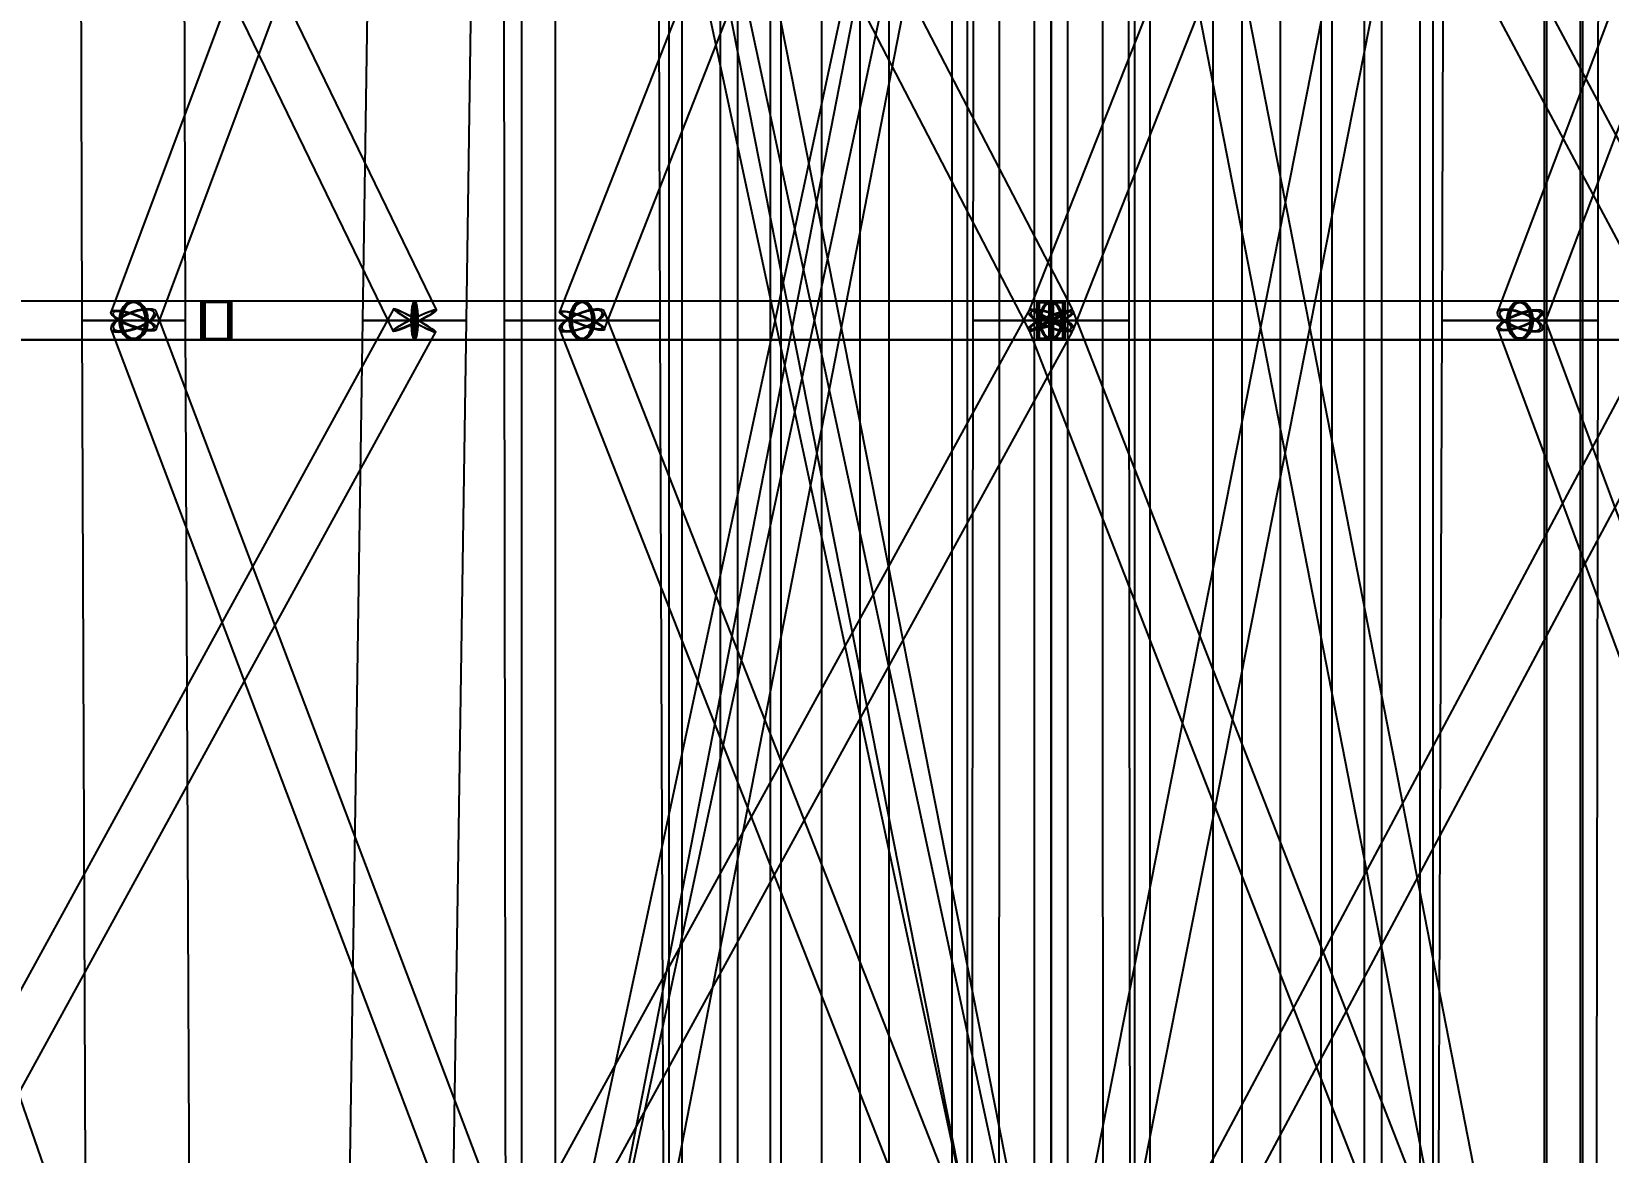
# Model space of a CAD drawing. Header units: millimetres. Extents: x -123812 to 252100, y -3000 to 639000.
# Drawn here: x -10682 to 5841, y 103783 to 115526 of the extents above; entities that cross this region are included whole.
import ezdxf

# ---------------------------------------------------------------- set-up
doc = ezdxf.new("R2010")
doc.units = ezdxf.units.MM
for name, color, linetype, lineweight in [('D-BMK-AXIS', 7, 'Continuous', 13), ('D-STR-CORE', 7, 'Continuous', 25), ('D-STR-DIM', 7, 'Continuous', 13), ('D-STR-STRC', 7, 'Continuous', 25)]:
    doc.layers.add(name, color=color, linetype=linetype, lineweight=lineweight)
doc.styles.add('OpenSansCondensed-Light', font='OpenSansCondensed-Light.ttf')
doc.styles.add('TOWER_UNICODE', font='Arial Unicode.ttf')
doc.dimstyles.new('EZDXF', dxfattribs={"dimtxt": 0.25, "dimasz": 0.175, "dimexe": 0.375, "dimexo": 0.125, "dimgap": 0.1, "dimtad": 1, "dimlfac": 100, "dimzin": 12, "dimdsep": 46, "dimtxsty": 'OpenSansCondensed-Light', "dimblk": 'ARCHTICK', "dimcen": 2.5, "dimazin": 3, "dimtfac": 0.5, "dimtmove": 2, "dimatfit": 3})

# ---------------------------------------------------------------- blocks, each defined once
blk = doc.blocks.new('_ARCHTICK')
at = {"color": 0, "linetype": 'BYBLOCK', "const_width": 0.15}
blk.add_lwpolyline([(-0.5, -0.5), (0.5, 0.5)], dxfattribs=at)

msp = doc.modelspace()

# ---------------------------------------------------------------- linework, layer by layer
at = {"layer": 'D-BMK-AXIS'}
msp.add_line((0, -3000), (0, 639000), dxfattribs=at)
at = {"layer": 'D-STR-CORE'}
for points in [[(-4000, 100000), (-4000, 375000), (-3284.1, 375000), (-3284.1, 100000)], [(-4000, 100000), (-4000, 375000), (-3284.1, 375000), (-3284.1, 100000)], [(-3863.7, 100000), (-3863.7, 375000), (-2944.5, 375000), (-2944.5, 100000)], [(-3863.7, 100000), (-3863.7, 375000), (-2944.5, 375000), (-2944.5, 100000)], [(-3464.1, 100000), (-3464.1, 375000), (-2404.2, 375000), (-2404.2, 100000)], [(-3464.1, 100000), (-3464.1, 375000), (-2404.2, 375000), (-2404.2, 100000)], [(-2828.4, 100000), (-2828.4, 375000), (-1700, 375000), (-1700, 100000)], [(-2828.4, 100000), (-2828.4, 375000), (-1700, 375000), (-1700, 100000)], [(-2000, 100000), (-2000, 375000), (-880, 375000), (-880, 100000)], [(-2000, 100000), (-2000, 375000), (-880, 375000), (-880, 100000)], [(-1035.3, 100000), (-1035.3, 375000), (0, 375000), (0, 100000)], [(-1035.3, 100000), (-1035.3, 375000), (0, 375000), (0, 100000)], [(0, 100000), (0, 375000), (1035.3, 375000), (1035.3, 100000)], [(0, 100000), (0, 375000), (1035.3, 375000), (1035.3, 100000)], [(880, 100000), (880, 375000), (2000, 375000), (2000, 100000)], [(880, 100000), (880, 375000), (2000, 375000), (2000, 100000)], [(1700, 100000), (1700, 375000), (2828.4, 375000), (2828.4, 100000)], [(1700, 100000), (1700, 375000), (2828.4, 375000), (2828.4, 100000)], [(2404.2, 100000), (2404.2, 375000), (3464.1, 375000), (3464.1, 100000)], [(2404.2, 100000), (2404.2, 375000), (3464.1, 375000), (3464.1, 100000)], [(2944.5, 100000), (2944.5, 375000), (3863.7, 375000), (3863.7, 100000)], [(2944.5, 100000), (2944.5, 375000), (3863.7, 375000), (3863.7, 100000)], [(3284.1, 100000), (3284.1, 375000), (4000, 375000), (4000, 100000)], [(3284.1, 100000), (3284.1, 375000), (4000, 375000), (4000, 100000)]]:
    msp.add_lwpolyline(points, close=True, dxfattribs=at)
at = {"layer": 'D-STR-STRC'}
for points in [[(-12966.3, 124890.6), (-6897.7, 112390.6), (-6890.5, 112386.7), (-6868.2, 112390.6), (-6832.2, 112401.9), (-6785.2, 112419.9), (-6730.3, 112443.4), (-6671.1, 112470.7), (-6611.8, 112500), (-6556.5, 112529.3), (-6508.7, 112556.6), (-6471.9, 112580.1), (-6448.6, 112598.1), (-6440.2, 112609.4), (-12508.8, 125109.4)], [(-5174.9, 125093.6), (-9848.1, 112593.6), (-9850.9, 112576.4), (-9837.5, 112554), (-9808.8, 112528), (-9766.7, 112500), (-9714.1, 112472), (-9654.7, 112446), (-9592.3, 112423.6), (-9531.4, 112406.4), (-9476, 112395.6), (-9429.9, 112391.9), (-9396.3, 112395.6), (-9377.4, 112406.4), (-4704.3, 124906.4)], [(-6709.1, 124882.8), (-224.6, 112382.8), (-211.9, 112386.8), (-184.6, 112398.5), (-144.8, 112417.1), (-95.2, 112441.4), (-39, 112469.7), (19.8, 112500), (77.3, 112530.3), (129.5, 112558.6), (172.8, 112582.9), (204.4, 112601.5), (222.1, 112613.2), (224.6, 112617.2), (-6259.8, 125117.2)], [(-236.9, 125088.3), (-5150.9, 112588.3), (-5141, 112572.1), (-5115.7, 112551), (-5076.6, 112526.4), (-5026.4, 112500), (-4968.6, 112473.6), (-4907.1, 112449), (-4846, 112427.9), (-4789.6, 112411.7), (-4741.6, 112401.5), (-4705.4, 112398), (-4683.4, 112401.5), (-4677.2, 112411.7), (236.9, 124911.7)], [(4708.2, 125100.9), (-231.3, 112600.9), (-237.7, 112582.4), (-227.9, 112558.3), (-202.6, 112530.2), (-163.5, 112500), (-113.2, 112469.8), (-55.2, 112441.7), (6.6, 112417.6), (67.9, 112399.1), (124.6, 112387.4), (172.8, 112383.5), (209.2, 112387.4), (231.3, 112399.1), (5170.9, 124899.1)], [(-223.7, 124880.3), (6445.3, 112380.3), (6456.4, 112384.4), (6482, 112396.3), (6520.4, 112415.4), (6568.9, 112440.2), (6624.2, 112469), (6682.5, 112500), (6740, 112531), (6792.6, 112559.8), (6836.7, 112584.6), (6869.5, 112603.7), (6888.6, 112615.6), (6892.7, 112619.7), (223.7, 125119.7)], [(9408.8, 125084.4), (4675, 112584.4), (4679.6, 112559.7), (4700.2, 112530.9), (4735.4, 112500), (4782.7, 112469.1), (4839, 112440.3), (4900.4, 112415.6), (4962.7, 112396.6), (5021.7, 112384.6), (5073.4, 112380.6), (5114.2, 112384.6), (5141.3, 112396.6), (5153, 112415.6), (9886.8, 124915.6)], [(-5568.1, 124958), (-198.7, 99958), (-192, 99952.9), (-172.1, 99951.1), (-140.5, 99952.6), (-99.4, 99957.3), (-51.4, 99965), (0, 99975), (51.4, 99986.7), (99.4, 99999.4), (140.5, 100012), (172.1, 100023.9), (192, 100034.1), (198.7, 100042), (-5170.6, 125042)], [(-198.7, 125042), (-5568.1, 100042), (-5561.3, 100034.1), (-5541.5, 100023.9), (-5509.9, 100012), (-5468.7, 99999.4), (-5420.8, 99986.7), (-5369.4, 99975), (-5317.9, 99965), (-5270, 99957.3), (-5228.8, 99952.6), (-5197.2, 99951.1), (-5177.4, 99952.9), (-5170.6, 99958), (198.7, 124958)], [(-5189, 124952.8), (-249.4, 99952.8), (-240.9, 99941), (-216, 99933.2), (-176.3, 99929.9), (-124.7, 99931.4), (-64.5, 99937.7), (0, 99948.1), (64.5, 99962.1), (124.7, 99978.7), (176.3, 99996.7), (216, 100014.9), (240.9, 100032.2), (249.4, 100047.2), (-4690.2, 125047.2)], [(-249.3, 125048.6), (-5128.1, 100048.6), (-5119.6, 100046.1), (-5094.7, 100040.5), (-5055.1, 100032.1), (-5003.5, 100021.5), (-4943.3, 100009.5), (-4878.8, 99996.8), (-4814.3, 99984.3), (-4754.2, 99972.9), (-4702.5, 99963.3), (-4662.9, 99956.3), (-4638, 99952.2), (-4629.5, 99951.4), (249.3, 124951.4)], [(4690.3, 125048.5), (-249.3, 100048.5), (-240.8, 100038.7), (-215.9, 100026.2), (-176.2, 100012), (-124.6, 99996.9), (-64.5, 99982.1), (0, 99968.4), (64.5, 99957), (124.6, 99948.4), (176.2, 99943.4), (215.9, 99942.2), (240.8, 99945), (249.3, 99951.5), (5188.8, 124951.5)], [(-249.3, 124951.6), (4629.5, 99951.6), (4638, 99948.7), (4662.9, 99949.4), (4702.5, 99953.5), (4754.2, 99960.7), (4814.3, 99970.7), (4878.8, 99982.6), (4943.3, 99995.8), (5003.5, 100009.2), (5055.1, 100022), (5094.7, 100033.3), (5119.6, 100042.3), (5128.1, 100048.4), (249.3, 125048.4)], [(5166.2, 125000), (5166.2, 100000), (5173.1, 99987.3), (5193.4, 99975.5), (5225.7, 99965.4), (5267.8, 99957.6), (5316.8, 99952.8), (5369.4, 99951.1), (5421.9, 99952.8), (5471, 99957.6), (5513, 99965.4), (5545.3, 99975.5), (5565.6, 99987.3), (5572.6, 100000), (5572.6, 125000)], [(-13895.6, 112296.8), (-9612.7, 112296.8), (-9572.9, 112303.7), (-9535.7, 112324), (-9503.8, 112356.3), (-9479.3, 112398.4), (-9463.9, 112447.4), (-9458.7, 112500), (-9463.9, 112552.6), (-9479.3, 112601.6), (-9503.8, 112643.7), (-9535.7, 112676), (-9572.9, 112696.3), (-9612.7, 112703.2), (-13895.6, 112703.2)], [(-13122.7, 112296.8), (-6669, 112296.8), (-6659.2, 112303.7), (-6650.1, 112324), (-6642.3, 112356.3), (-6636.3, 112398.4), (-6632.5, 112447.4), (-6631.3, 112500), (-6632.5, 112552.6), (-6636.3, 112601.6), (-6642.3, 112643.7), (-6650.1, 112676), (-6659.2, 112696.3), (-6669, 112703.2), (-13122.7, 112703.2)], [(6669, 112703.2), (0, 112703.2), (-3.3, 112696.3), (-6.3, 112676), (-8.9, 112643.7), (-11, 112601.6), (-12.2, 112552.6), (-12.6, 112500), (-12.2, 112447.4), (-11, 112398.4), (-8.9, 112356.3), (-6.3, 112324), (-3.3, 112303.7), (0, 112296.8), (6669, 112296.8)], [(9612.7, 112703.2), (4914, 112703.2), (4878.7, 112696.3), (4845.8, 112676), (4817.5, 112643.7), (4795.8, 112601.6), (4782.2, 112552.6), (4777.5, 112500), (4782.2, 112447.4), (4795.8, 112398.4), (4817.5, 112356.3), (4845.8, 112324), (4878.7, 112303.7), (4914, 112296.8), (9612.7, 112296.8)], [(-14134, 112412.9), (-9798.4, 99912.9), (-9779.4, 99893.4), (-9745.5, 99881.1), (-9699, 99876.9), (-9643, 99881.1), (-9581.3, 99893.4), (-9518.2, 99912.9), (-9457.9, 99938.4), (-9404.6, 99968.1), (-9361.9, 100000), (-9332.6, 100031.9), (-9318.9, 100061.6), (-9321.6, 100087.1), (-13657.2, 112587.1)], [(-13294.8, 99881.1), (-6446.9, 112381.1), (-6459.5, 112393.4), (-6486.4, 112412.9), (-6525.8, 112438.4), (-6574.9, 112468.1), (-6630.4, 112500), (-6688.5, 112531.9), (-6745.4, 112561.6), (-6797, 112587.1), (-6839.8, 112606.6), (-6871.1, 112618.9), (-6888.6, 112623.1), (-6891.1, 112618.9), (-13739, 100118.9)], [(-4640.2, 100086.5), (-9374.1, 112586.5), (-9387.8, 112605.9), (-9416.8, 112618.1), (-9459.2, 112622.3), (-9512.1, 112618.1), (-9571.8, 112605.9), (-9634.2, 112586.5), (-9695.3, 112561.1), (-9750.7, 112531.6), (-9796.7, 112500), (-9830.2, 112468.4), (-9848.8, 112438.9), (-9851.4, 112413.5), (-5117.4, 99913.5)], [(-6634.9, 99877.7), (222.3, 112377.7), (218.1, 112381.9), (199, 112394.1), (166.3, 112413.5), (122.4, 112438.9), (70, 112468.3), (12.9, 112500), (-45.1, 112531.7), (-100, 112561.1), (-148.1, 112586.5), (-186.1, 112605.9), (-211.4, 112618.1), (-222.3, 112622.3), (-7079.6, 100122.3)], [(238.2, 100084.6), (-4675.8, 112584.6), (-4685.2, 112603.6), (-4710.2, 112615.6), (-4749.1, 112619.7), (-4799.3, 112615.6), (-4857.2, 112603.6), (-4919, 112584.6), (-4980.5, 112559.8), (-5037.4, 112531), (-5086, 112500), (-5122.8, 112469), (-5145.4, 112440.2), (-5152.2, 112415.4), (-238.2, 99915.4)], [(5116.1, 100089.9), (237.2, 112589.9), (227.4, 112600.3), (202.1, 112603.8), (163, 112600.3), (112.7, 112589.9), (54.8, 112573.4), (-6.8, 112551.9), (-68, 112526.9), (-124.5, 112500), (-172.6, 112473.1), (-208.9, 112448.1), (-230.9, 112426.6), (-237.2, 112410.1), (4641.6, 99910.1)], [(6445.5, 112619.8), (-223.5, 100119.8), (-220.3, 100115.7), (-202.1, 100103.7), (-170.1, 100084.7), (-126.5, 100059.9), (-74.3, 100031), (-17, 100000), (41.4, 99969), (97, 99940.1), (146, 99915.3), (185, 99896.3), (211.5, 99884.3), (223.5, 99880.2), (6892.5, 112380.2)], [(9793.7, 100095.5), (5147.7, 112595.5), (5126.3, 112606.5), (5090.5, 112610.3), (5042.6, 112606.5), (4986, 112595.5), (4924.5, 112578), (4862.2, 112555.1), (4803.5, 112528.5), (4752.3, 112500), (4712.2, 112471.5), (4685.8, 112444.9), (4674.9, 112422), (4680.3, 112404.5), (9326.3, 99904.5)]]:
    msp.add_lwpolyline(points, dxfattribs=at)
for points in [[(-10190.8, 125000), (-10156.9, 112500), (-9068.6, 112500), (-9104.8, 125000)], [(-7213.1, 112500), (-6124.9, 112500), (-5941.5, 125000), (-7027.4, 125000)], [(-5740.5, 125000), (-5731.5, 112500), (-4096.6, 112500), (-4138.6, 125000)], [(-5547.2, 100000), (-5191.6, 100000), (-5191.6, 125000), (-5547.2, 125000)], [(-5547.2, 100000), (-5191.6, 100000), (-5191.6, 125000), (-5547.2, 125000)], [(-817.5, 112500), (817.5, 112500), (800.9, 125000), (-800.9, 125000)], [(-817.5, 112500), (817.5, 112500), (800.9, 125000), (-800.9, 125000)], [(-544.1, 112500), (544.1, 112500), (543, 125000), (-543, 125000)], [(-177.8, 100000), (177.8, 100000), (177.8, 125000), (-177.8, 125000)], [(-177.8, 100000), (177.8, 100000), (177.8, 125000), (-177.8, 125000)], [(4096.6, 112500), (5731.5, 112500), (5740.5, 125000), (4138.6, 125000)], [(5191.6, 100000), (5547.2, 100000), (5547.2, 125000), (5191.6, 125000)], [(5191.6, 100000), (5547.2, 100000), (5547.2, 125000), (5191.6, 125000)], [(-15967.8, 112300), (-8583.4, 112300), (-8583.4, 112700), (-15967.8, 112700)], [(-11959.3, 112300), (21, 112300), (21, 112700), (-11959.3, 112700)], [(-9766.8, 112500), (-9761.6, 112447.4), (-9746.2, 112398.4), (-9721.7, 112356.3), (-9689.8, 112324), (-9652.6, 112303.7), (-9612.7, 112296.8), (-9572.9, 112303.7), (-9535.7, 112324), (-9503.8, 112356.3), (-9479.3, 112398.4), (-9463.9, 112447.4), (-9458.7, 112500), (-9463.9, 112552.6), (-9479.3, 112601.6), (-9503.8, 112643.7), (-9535.7, 112676), (-9572.9, 112696.3), (-9612.7, 112703.2), (-9652.6, 112696.3), (-9689.8, 112676), (-9721.7, 112643.7), (-9746.2, 112601.6), (-9761.6, 112552.6)], [(-9749.2, 112500), (-9744.6, 112447.4), (-9730.9, 112398.4), (-9709.2, 112356.3), (-9681, 112324), (-9648.1, 112303.7), (-9612.7, 112296.8), (-4914, 112296.8), (-4878.7, 112303.7), (-4845.8, 112324), (-4817.5, 112356.3), (-4795.8, 112398.4), (-4782.2, 112447.4), (-4777.5, 112500), (-4782.2, 112552.6), (-4795.8, 112601.6), (-4817.5, 112643.7), (-4845.8, 112676), (-4878.7, 112696.3), (-4914, 112703.2), (-9612.7, 112703.2), (-9648.1, 112696.3), (-9681, 112676), (-9709.2, 112643.7), (-9730.9, 112601.6), (-9744.6, 112552.6)], [(-9749.2, 112500), (-9744.6, 112447.4), (-9730.9, 112398.4), (-9709.2, 112356.3), (-9681, 112324), (-9648.1, 112303.7), (-9612.7, 112296.8), (-9577.4, 112303.7), (-9544.5, 112324), (-9516.3, 112356.3), (-9494.6, 112398.4), (-9480.9, 112447.4), (-9476.3, 112500), (-9480.9, 112552.6), (-9494.6, 112601.6), (-9516.3, 112643.7), (-9544.5, 112676), (-9577.4, 112696.3), (-9612.7, 112703.2), (-9648.1, 112696.3), (-9681, 112676), (-9709.2, 112643.7), (-9730.9, 112601.6), (-9744.6, 112552.6)], [(-8583.4, 112700), (-8906.9, 112700), (-8906.9, 112300), (-8583.4, 112300)], [(-8892.9, 112300), (147.7, 112300), (147.7, 112700), (-8892.9, 112700)], [(-8597.4, 112700), (-8892.9, 112700), (-8892.9, 112300), (-8597.4, 112300)], [(-8875.6, 112300), (130.4, 112300), (130.4, 112700), (-8875.6, 112700)], [(-8614.7, 112700), (-8875.6, 112700), (-8875.6, 112300), (-8614.7, 112300)], [(-6706.7, 112500), (-6705.4, 112447.4), (-6701.7, 112398.4), (-6695.7, 112356.3), (-6687.8, 112324), (-6678.7, 112303.7), (-6669, 112296.8), (-6659.2, 112303.7), (-6650.1, 112324), (-6642.3, 112356.3), (-6636.3, 112398.4), (-6632.5, 112447.4), (-6631.3, 112500), (-6632.5, 112552.6), (-6636.3, 112601.6), (-6642.3, 112643.7), (-6650.1, 112676), (-6659.2, 112696.3), (-6669, 112703.2), (-6678.7, 112696.3), (-6687.8, 112676), (-6695.7, 112643.7), (-6701.7, 112601.6), (-6705.4, 112552.6)], [(-6681.6, 112500), (-6681.2, 112447.4), (-6679.9, 112398.4), (-6677.9, 112356.3), (-6675.3, 112324), (-6672.3, 112303.7), (-6669, 112296.8), (0, 112296.8), (3.3, 112303.7), (6.3, 112324), (8.9, 112356.3), (11, 112398.4), (12.2, 112447.4), (12.6, 112500), (12.2, 112552.6), (11, 112601.6), (8.9, 112643.7), (6.3, 112676), (3.3, 112696.3), (0, 112703.2), (-6669, 112703.2), (-6672.3, 112696.3), (-6675.3, 112676), (-6677.9, 112643.7), (-6679.9, 112601.6), (-6681.2, 112552.6)], [(-6681.6, 112500), (-6681.2, 112447.4), (-6679.9, 112398.4), (-6677.9, 112356.3), (-6675.3, 112324), (-6672.3, 112303.7), (-6669, 112296.8), (-6665.7, 112303.7), (-6662.7, 112324), (-6660, 112356.3), (-6658, 112398.4), (-6656.8, 112447.4), (-6656.3, 112500), (-6656.8, 112552.6), (-6658, 112601.6), (-6660, 112643.7), (-6662.7, 112676), (-6665.7, 112696.3), (-6669, 112703.2), (-6672.3, 112696.3), (-6675.3, 112676), (-6677.9, 112643.7), (-6679.9, 112601.6), (-6681.2, 112552.6)], [(-5050.5, 112500), (-5045.8, 112447.4), (-5032.2, 112398.4), (-5010.5, 112356.3), (-4982.2, 112324), (-4949.3, 112303.7), (-4914, 112296.8), (-4878.7, 112303.7), (-4845.8, 112324), (-4817.5, 112356.3), (-4795.8, 112398.4), (-4782.2, 112447.4), (-4777.5, 112500), (-4782.2, 112552.6), (-4795.8, 112601.6), (-4817.5, 112643.7), (-4845.8, 112676), (-4878.7, 112696.3), (-4914, 112703.2), (-4949.3, 112696.3), (-4982.2, 112676), (-5010.5, 112643.7), (-5032.2, 112601.6), (-5045.8, 112552.6)], [(-5030.9, 112500), (-5026.9, 112447.4), (-5015.2, 112398.4), (-4996.7, 112356.3), (-4972.5, 112324), (-4944.3, 112303.7), (-4914, 112296.8), (0, 112296.8), (30.3, 112303.7), (58.4, 112324), (82.7, 112356.3), (101.2, 112398.4), (112.9, 112447.4), (116.9, 112500), (112.9, 112552.6), (101.2, 112601.6), (82.7, 112643.7), (58.4, 112676), (30.3, 112696.3), (0, 112703.2), (-4914, 112703.2), (-4944.3, 112696.3), (-4972.5, 112676), (-4996.7, 112643.7), (-5015.2, 112601.6), (-5026.9, 112552.6)], [(-5030.9, 112500), (-5026.9, 112447.4), (-5015.2, 112398.4), (-4996.7, 112356.3), (-4972.5, 112324), (-4944.3, 112303.7), (-4914, 112296.8), (-4883.8, 112303.7), (-4855.6, 112324), (-4831.4, 112356.3), (-4812.8, 112398.4), (-4801.1, 112447.4), (-4797.1, 112500), (-4801.1, 112552.6), (-4812.8, 112601.6), (-4831.4, 112643.7), (-4855.6, 112676), (-4883.8, 112696.3), (-4914, 112703.2), (-4944.3, 112696.3), (-4972.5, 112676), (-4996.7, 112643.7), (-5015.2, 112601.6), (-5026.9, 112552.6)], [(147.7, 112700), (-147.7, 112700), (-147.7, 112300), (147.7, 112300)], [(130.4, 112700), (-130.4, 112700), (-130.4, 112300), (130.4, 112300)], [(-130.4, 112300), (8875.6, 112300), (8875.6, 112700), (-130.4, 112700)], [(-130.4, 112700), (130.4, 112700), (130.4, 112300), (-130.4, 112300)], [(-116.9, 112500), (-112.9, 112447.4), (-101.2, 112398.4), (-82.7, 112356.3), (-58.4, 112324), (-30.3, 112303.7), (0, 112296.8), (30.3, 112303.7), (58.4, 112324), (82.7, 112356.3), (101.2, 112398.4), (112.9, 112447.4), (116.9, 112500), (112.9, 112552.6), (101.2, 112601.6), (82.7, 112643.7), (58.4, 112676), (30.3, 112696.3), (0, 112703.2), (-30.3, 112696.3), (-58.4, 112676), (-82.7, 112643.7), (-101.2, 112601.6), (-112.9, 112552.6)], [(-116.9, 112500), (-112.9, 112447.4), (-101.2, 112398.4), (-82.7, 112356.3), (-58.4, 112324), (-30.3, 112303.7), (0, 112296.8), (4914, 112296.8), (4944.3, 112303.7), (4972.5, 112324), (4996.7, 112356.3), (5015.2, 112398.4), (5026.9, 112447.4), (5030.9, 112500), (5026.9, 112552.6), (5015.2, 112601.6), (4996.7, 112643.7), (4972.5, 112676), (4944.3, 112696.3), (4914, 112703.2), (0, 112703.2), (-30.3, 112696.3), (-58.4, 112676), (-82.7, 112643.7), (-101.2, 112601.6), (-112.9, 112552.6)], [(116.9, 112500), (112.9, 112447.4), (101.2, 112398.4), (82.7, 112356.3), (58.4, 112324), (30.3, 112303.7), (0, 112296.8), (-30.3, 112303.7), (-58.4, 112324), (-82.7, 112356.3), (-101.2, 112398.4), (-112.9, 112447.4), (-116.9, 112500), (-112.9, 112552.6), (-101.2, 112601.6), (-82.7, 112643.7), (-58.4, 112676), (-30.3, 112696.3), (0, 112703.2), (30.3, 112696.3), (58.4, 112676), (82.7, 112643.7), (101.2, 112601.6), (112.9, 112552.6)], [(21, 112700), (-21, 112700), (-21, 112300), (21, 112300)], [(-21, 112300), (11959.3, 112300), (11959.3, 112700), (-21, 112700)], [(-21, 112700), (21, 112700), (21, 112300), (-21, 112300)], [(-12.6, 112500), (-12.2, 112447.4), (-11, 112398.4), (-8.9, 112356.3), (-6.3, 112324), (-3.3, 112303.7), (0, 112296.8), (3.3, 112303.7), (6.3, 112324), (8.9, 112356.3), (11, 112398.4), (12.2, 112447.4), (12.6, 112500), (12.2, 112552.6), (11, 112601.6), (8.9, 112643.7), (6.3, 112676), (3.3, 112696.3), (0, 112703.2), (-3.3, 112696.3), (-6.3, 112676), (-8.9, 112643.7), (-11, 112601.6), (-12.2, 112552.6)], [(12.6, 112500), (12.2, 112447.4), (11, 112398.4), (8.9, 112356.3), (6.3, 112324), (3.3, 112303.7), (0, 112296.8), (-3.3, 112303.7), (-6.3, 112324), (-8.9, 112356.3), (-11, 112398.4), (-12.2, 112447.4), (-12.6, 112500), (-12.2, 112552.6), (-11, 112601.6), (-8.9, 112643.7), (-6.3, 112676), (-3.3, 112696.3), (0, 112703.2), (3.3, 112696.3), (6.3, 112676), (8.9, 112643.7), (11, 112601.6), (12.2, 112552.6)], [(5050.5, 112500), (5045.8, 112447.4), (5032.2, 112398.4), (5010.5, 112356.3), (4982.2, 112324), (4949.3, 112303.7), (4914, 112296.8), (4878.7, 112303.7), (4845.8, 112324), (4817.5, 112356.3), (4795.8, 112398.4), (4782.2, 112447.4), (4777.5, 112500), (4782.2, 112552.6), (4795.8, 112601.6), (4817.5, 112643.7), (4845.8, 112676), (4878.7, 112696.3), (4914, 112703.2), (4949.3, 112696.3), (4982.2, 112676), (5010.5, 112643.7), (5032.2, 112601.6), (5045.8, 112552.6)], [(5030.9, 112500), (5026.9, 112447.4), (5015.2, 112398.4), (4996.7, 112356.3), (4972.5, 112324), (4944.3, 112303.7), (4914, 112296.8), (4883.8, 112303.7), (4855.6, 112324), (4831.4, 112356.3), (4812.8, 112398.4), (4801.1, 112447.4), (4797.1, 112500), (4801.1, 112552.6), (4812.8, 112601.6), (4831.4, 112643.7), (4855.6, 112676), (4883.8, 112696.3), (4914, 112703.2), (4944.3, 112696.3), (4972.5, 112676), (4996.7, 112643.7), (5015.2, 112601.6), (5026.9, 112552.6)], [(-9796.7, 112500), (-9830.2, 112468.4), (-9848.8, 112438.9), (-9851.4, 112413.5), (-9837.7, 112394.1), (-9808.7, 112381.9), (-9766.3, 112377.7), (-9713.4, 112381.9), (-9653.7, 112394.1), (-9591.3, 112413.5), (-9530.2, 112438.9), (-9474.8, 112468.4), (-9428.8, 112500), (-9395.3, 112531.6), (-9376.7, 112561.1), (-9374.1, 112586.5), (-9387.8, 112605.9), (-9416.8, 112618.1), (-9459.2, 112622.3), (-9512.1, 112618.1), (-9571.8, 112605.9), (-9634.2, 112586.5), (-9695.3, 112561.1), (-9750.7, 112531.6)], [(-9458.8, 112500), (-9416.7, 112472), (-9388, 112446), (-9374.6, 112423.6), (-9377.4, 112406.4), (-9396.3, 112395.6), (-9429.9, 112391.9), (-9476, 112395.6), (-9531.4, 112406.4), (-9592.3, 112423.6), (-9654.7, 112446), (-9714.1, 112472), (-9766.7, 112500), (-9808.8, 112528), (-9837.5, 112554), (-9850.9, 112576.4), (-9848.1, 112593.6), (-9829.2, 112604.4), (-9795.6, 112608.1), (-9749.5, 112604.4), (-9694.1, 112593.6), (-9633.2, 112576.4), (-9570.8, 112554), (-9511.3, 112528)], [(-9778.6, 112500), (-9808.8, 112471.5), (-9825.6, 112444.9), (-9827.9, 112422.1), (-9815.5, 112404.5), (-9789.4, 112393.5), (-9751.2, 112389.8), (-9703.5, 112393.5), (-9649.7, 112404.5), (-9593.4, 112422.1), (-9538.3, 112444.9), (-9488.4, 112471.5), (-9446.9, 112500), (-9416.7, 112528.5), (-9399.9, 112555.1), (-9397.6, 112577.9), (-9410, 112595.5), (-9436.1, 112606.5), (-9474.3, 112610.2), (-9522, 112606.5), (-9575.8, 112595.5), (-9632.1, 112577.9), (-9687.2, 112555.1), (-9737.1, 112528.5)], [(-9473.9, 112500), (-9436, 112474.8), (-9410.1, 112451.3), (-9398, 112431.1), (-9400.6, 112415.6), (-9417.6, 112405.9), (-9447.9, 112402.6), (-9489.5, 112405.9), (-9539.4, 112415.6), (-9594.4, 112431.1), (-9650.5, 112451.3), (-9704.2, 112474.8), (-9751.6, 112500), (-9789.5, 112525.2), (-9815.4, 112548.7), (-9827.5, 112568.9), (-9824.9, 112584.4), (-9807.9, 112594.1), (-9777.6, 112597.4), (-9736, 112594.1), (-9686.1, 112584.4), (-9631.1, 112568.9), (-9574.9, 112548.7), (-9521.3, 112525.2)], [(-9754.7, 112500), (-9749.8, 112451.5), (-9735.7, 112406.4), (-9713.1, 112367.6), (-9683.7, 112337.9), (-9649.5, 112319.2), (-9612.7, 112312.8), (-9576, 112319.2), (-9541.8, 112337.9), (-9512.4, 112367.6), (-9489.8, 112406.4), (-9475.7, 112451.5), (-9470.8, 112500), (-9475.7, 112548.5), (-9489.8, 112593.6), (-9512.4, 112632.4), (-9541.8, 112662.1), (-9576, 112680.8), (-9612.7, 112687.2), (-9649.5, 112680.8), (-9683.7, 112662.1), (-9713.1, 112632.4), (-9735.7, 112593.6), (-9749.8, 112548.5)], [(-9738.5, 112500), (-9734.2, 112451.5), (-9721.6, 112406.4), (-9701.6, 112367.6), (-9675.6, 112337.9), (-9645.3, 112319.2), (-9612.7, 112312.8), (-9580.2, 112319.2), (-9549.9, 112337.9), (-9523.8, 112367.6), (-9503.9, 112406.4), (-9491.3, 112451.5), (-9487, 112500), (-9491.3, 112548.5), (-9503.9, 112593.6), (-9523.8, 112632.4), (-9549.9, 112662.1), (-9580.2, 112680.8), (-9612.7, 112687.2), (-9645.3, 112680.8), (-9675.6, 112662.1), (-9701.6, 112632.4), (-9721.6, 112593.6), (-9734.2, 112548.5)], [(-8593.1, 112688), (-8897.2, 112688), (-8897.2, 112312), (-8593.1, 112312)], [(-8606.3, 112688), (-8884, 112688), (-8884, 112312), (-8606.3, 112312)], [(-8622.5, 112688), (-8867.7, 112688), (-8867.7, 112312), (-8622.5, 112312)], [(-6611.8, 112500), (-6671.1, 112470.7), (-6730.3, 112443.4), (-6785.2, 112419.9), (-6832.2, 112401.9), (-6868.2, 112390.6), (-6890.5, 112386.7), (-6897.7, 112390.6), (-6889.4, 112401.9), (-6866, 112419.9), (-6829.2, 112443.4), (-6781.5, 112470.7), (-6726.1, 112500), (-6666.8, 112529.3), (-6607.7, 112556.6), (-6552.8, 112580.1), (-6505.7, 112598.1), (-6469.8, 112609.4), (-6447.5, 112613.3), (-6440.2, 112609.4), (-6448.6, 112598.1), (-6471.9, 112580.1), (-6508.7, 112556.6), (-6556.5, 112529.3)], [(-6707.6, 112500), (-6649.4, 112468.1), (-6592.6, 112438.4), (-6541, 112412.9), (-6498.1, 112393.4), (-6466.9, 112381.1), (-6449.4, 112376.9), (-6446.9, 112381.1), (-6459.5, 112393.4), (-6486.4, 112412.9), (-6525.8, 112438.4), (-6574.9, 112468.1), (-6630.4, 112500), (-6688.5, 112531.9), (-6745.4, 112561.6), (-6797, 112587.1), (-6839.8, 112606.6), (-6871.1, 112618.9), (-6888.6, 112623.1), (-6891.1, 112618.9), (-6878.4, 112606.6), (-6851.5, 112587.1), (-6812.2, 112561.6), (-6763.1, 112531.9)], [(-6617.5, 112500), (-6670.9, 112473.6), (-6724.2, 112448.9), (-6773.8, 112427.8), (-6816.2, 112411.6), (-6848.6, 112401.4), (-6868.7, 112397.9), (-6875.2, 112401.4), (-6867.7, 112411.6), (-6846.6, 112427.8), (-6813.5, 112448.9), (-6770.4, 112473.6), (-6720.5, 112500), (-6667.1, 112526.4), (-6613.7, 112551.1), (-6564.2, 112572.2), (-6521.8, 112588.4), (-6489.4, 112598.6), (-6469.3, 112602.1), (-6462.7, 112598.6), (-6470.3, 112588.4), (-6491.3, 112572.2), (-6524.5, 112551.1), (-6567.5, 112526.4)], [(-6703.8, 112500), (-6651.4, 112471.3), (-6600.1, 112444.5), (-6553.6, 112421.5), (-6514.9, 112403.9), (-6486.8, 112392.8), (-6471, 112389), (-6468.8, 112392.8), (-6480.1, 112403.9), (-6504.4, 112421.5), (-6539.9, 112444.5), (-6584.1, 112471.3), (-6634.2, 112500), (-6686.6, 112528.7), (-6737.8, 112555.5), (-6784.4, 112578.5), (-6823, 112596.1), (-6851.2, 112607.2), (-6866.9, 112611), (-6869.2, 112607.2), (-6857.8, 112596.1), (-6833.6, 112578.5), (-6798.1, 112555.5), (-6753.8, 112528.7)], [(-6703.7, 112500), (-6702.6, 112451.5), (-6699.1, 112406.4), (-6693.6, 112367.6), (-6686.4, 112337.9), (-6678, 112319.2), (-6669, 112312.8), (-6660, 112319.2), (-6651.6, 112337.9), (-6644.4, 112367.6), (-6638.9, 112406.4), (-6635.4, 112451.5), (-6634.2, 112500), (-6635.4, 112548.5), (-6638.9, 112593.6), (-6644.4, 112632.4), (-6651.6, 112662.1), (-6660, 112680.8), (-6669, 112687.2), (-6678, 112680.8), (-6686.4, 112662.1), (-6693.6, 112632.4), (-6699.1, 112593.6), (-6702.6, 112548.5)], [(-6680.6, 112500), (-6680.2, 112451.5), (-6679.1, 112406.4), (-6677.2, 112367.6), (-6674.8, 112337.9), (-6672, 112319.2), (-6669, 112312.8), (-6666, 112319.2), (-6663.2, 112337.9), (-6660.7, 112367.6), (-6658.9, 112406.4), (-6657.7, 112451.5), (-6657.3, 112500), (-6657.7, 112548.5), (-6658.9, 112593.6), (-6660.7, 112632.4), (-6663.2, 112662.1), (-6666, 112680.8), (-6669, 112687.2), (-6672, 112680.8), (-6674.8, 112662.1), (-6677.2, 112632.4), (-6679.1, 112593.6), (-6680.2, 112548.5)], [(-5086, 112500), (-5122.8, 112469), (-5145.4, 112440.2), (-5152.2, 112415.4), (-5142.8, 112396.4), (-5117.8, 112384.4), (-5078.9, 112380.3), (-5028.8, 112384.4), (-4970.8, 112396.4), (-4909, 112415.4), (-4847.5, 112440.2), (-4790.6, 112469), (-4742, 112500), (-4705.2, 112531), (-4682.6, 112559.8), (-4675.8, 112584.6), (-4685.2, 112603.6), (-4710.2, 112615.6), (-4749.1, 112619.7), (-4799.3, 112615.6), (-4857.2, 112603.6), (-4919, 112584.6), (-4980.5, 112559.8), (-5037.4, 112531)], [(-4801.6, 112500), (-4751.4, 112473.6), (-4712.4, 112449), (-4687, 112427.9), (-4677.2, 112411.7), (-4683.4, 112401.5), (-4705.4, 112398), (-4741.6, 112401.5), (-4789.6, 112411.7), (-4846, 112427.9), (-4907.1, 112449), (-4968.6, 112473.6), (-5026.4, 112500), (-5076.6, 112526.4), (-5115.7, 112551), (-5141, 112572.1), (-5150.9, 112588.3), (-5144.6, 112598.5), (-5122.6, 112602), (-5086.4, 112598.5), (-5038.5, 112588.3), (-4982, 112572.1), (-4921, 112551), (-4859.4, 112526.4)], [(-5069.1, 112500), (-5102.2, 112472.1), (-5122.6, 112446.1), (-5128.8, 112423.7), (-5120.3, 112406.6), (-5097.7, 112395.8), (-5062.7, 112392.1), (-5017.5, 112395.8), (-4965.2, 112406.6), (-4909.5, 112423.7), (-4854.1, 112446.1), (-4802.7, 112472.1), (-4759, 112500), (-4725.8, 112527.9), (-4705.4, 112553.9), (-4699.3, 112576.3), (-4707.8, 112593.4), (-4730.3, 112604.2), (-4765.4, 112607.9), (-4810.6, 112604.2), (-4862.8, 112593.4), (-4918.5, 112576.3), (-4974, 112553.9), (-5025.3, 112527.9)], [(-4812.7, 112500), (-4767.4, 112476.2), (-4732.2, 112454), (-4709.4, 112435), (-4700.5, 112420.4), (-4706.1, 112411.2), (-4725.9, 112408.1), (-4758.6, 112411.2), (-4801.8, 112420.4), (-4852.7, 112435), (-4907.8, 112454), (-4963.2, 112476.2), (-5015.4, 112500), (-5060.6, 112523.8), (-5095.8, 112546), (-5118.7, 112565), (-5127.6, 112579.6), (-5121.9, 112588.8), (-5102.1, 112591.9), (-5069.4, 112588.8), (-5026.2, 112579.6), (-4975.3, 112565), (-4920.3, 112546), (-4864.8, 112523.8)], [(-5039.7, 112500), (-5035.5, 112451.5), (-5022.9, 112406.4), (-5002.9, 112367.6), (-4976.9, 112337.9), (-4946.6, 112319.2), (-4914, 112312.8), (-4881.5, 112319.2), (-4851.2, 112337.9), (-4825.1, 112367.6), (-4805.1, 112406.4), (-4792.6, 112451.5), (-4788.3, 112500), (-4792.6, 112548.5), (-4805.1, 112593.6), (-4825.1, 112632.4), (-4851.2, 112662.1), (-4881.5, 112680.8), (-4914, 112687.2), (-4946.6, 112680.8), (-4976.9, 112662.1), (-5002.9, 112632.4), (-5022.9, 112593.6), (-5035.5, 112548.5)], [(-5021.7, 112500), (-5018, 112451.5), (-5007.3, 112406.4), (-4990.2, 112367.6), (-4967.9, 112337.9), (-4941.9, 112319.2), (-4914, 112312.8), (-4886.1, 112319.2), (-4860.2, 112337.9), (-4837.9, 112367.6), (-4820.8, 112406.4), (-4810, 112451.5), (-4806.3, 112500), (-4810, 112548.5), (-4820.8, 112593.6), (-4837.9, 112632.4), (-4860.2, 112662.1), (-4886.1, 112680.8), (-4914, 112687.2), (-4941.9, 112680.8), (-4967.9, 112662.1), (-4990.2, 112632.4), (-5007.3, 112593.6), (-5018, 112548.5)], [(-163.5, 112500), (-113.2, 112469.8), (-55.2, 112441.7), (6.6, 112417.6), (67.9, 112399.1), (124.6, 112387.4), (172.8, 112383.5), (209.2, 112387.4), (231.3, 112399.1), (237.7, 112417.6), (227.9, 112441.7), (202.6, 112469.8), (163.5, 112500), (113.2, 112530.2), (55.2, 112558.3), (-6.6, 112582.4), (-67.9, 112600.9), (-124.6, 112612.6), (-172.8, 112616.5), (-209.2, 112612.6), (-231.3, 112600.9), (-237.7, 112582.4), (-227.9, 112558.3), (-202.6, 112530.2)], [(124.5, 112500), (68, 112473.1), (6.8, 112448.1), (-54.8, 112426.6), (-112.7, 112410.1), (-163, 112399.7), (-202.1, 112396.2), (-227.4, 112399.7), (-237.2, 112410.1), (-230.9, 112426.6), (-208.9, 112448.1), (-172.6, 112473.1), (-124.5, 112500), (-68, 112526.9), (-6.8, 112551.9), (54.8, 112573.4), (112.7, 112589.9), (163, 112600.3), (202.1, 112603.8), (227.4, 112600.3), (237.2, 112589.9), (230.9, 112573.4), (208.9, 112551.9), (172.6, 112526.9)], [(19.8, 112500), (-39, 112469.7), (-95.2, 112441.4), (-144.8, 112417.1), (-184.6, 112398.5), (-211.9, 112386.8), (-224.6, 112382.8), (-222.1, 112386.8), (-204.4, 112398.5), (-172.8, 112417.1), (-129.5, 112441.4), (-77.3, 112469.7), (-19.8, 112500), (39, 112530.3), (95.2, 112558.6), (144.8, 112582.9), (184.6, 112601.5), (211.9, 112613.2), (224.6, 112617.2), (222.1, 112613.2), (204.4, 112601.5), (172.8, 112582.9), (129.5, 112558.6), (77.3, 112530.3)], [(-12.9, 112500), (45.1, 112468.3), (100, 112438.9), (148.1, 112413.5), (186.1, 112394.1), (211.4, 112381.9), (222.3, 112377.7), (218.1, 112381.9), (199, 112394.1), (166.3, 112413.5), (122.4, 112438.9), (70, 112468.3), (12.9, 112500), (-45.1, 112531.7), (-100, 112561.1), (-148.1, 112586.5), (-186.1, 112605.9), (-211.4, 112618.1), (-222.3, 112622.3), (-218.1, 112618.1), (-199, 112605.9), (-166.3, 112586.5), (-122.4, 112561.1), (-70, 112531.7)], [(-147.4, 112500), (-102, 112472.8), (-49.8, 112447.5), (5.9, 112425.7), (61.2, 112409), (112.3, 112398.5), (155.7, 112394.9), (188.6, 112398.5), (208.6, 112409), (214.3, 112425.7), (205.5, 112447.5), (182.7, 112472.8), (147.4, 112500), (102, 112527.2), (49.8, 112552.5), (-5.9, 112574.3), (-61.2, 112591), (-112.3, 112601.5), (-155.7, 112605.1), (-188.6, 112601.5), (-208.6, 112591), (-214.3, 112574.3), (-205.5, 112552.5), (-182.7, 112527.2)], [(112.2, 112500), (61.3, 112475.8), (6.1, 112453.2), (-49.4, 112433.8), (-101.6, 112418.9), (-146.9, 112409.6), (-182.2, 112406.4), (-205, 112409.6), (-213.9, 112418.9), (-208.2, 112433.8), (-188.3, 112453.2), (-155.6, 112475.8), (-112.2, 112500), (-61.3, 112524.2), (-6.1, 112546.8), (49.4, 112566.2), (101.6, 112581.1), (146.9, 112590.4), (182.2, 112593.6), (205, 112590.4), (213.9, 112581.1), (208.2, 112566.2), (188.3, 112546.8), (155.6, 112524.2)], [(17.8, 112500), (-35.2, 112472.6), (-85.8, 112447.1), (-130.6, 112425.3), (-166.5, 112408.5), (-191, 112397.9), (-202.5, 112394.3), (-200.2, 112397.9), (-184.3, 112408.5), (-155.8, 112425.3), (-116.7, 112447.1), (-69.7, 112472.6), (-17.8, 112500), (35.2, 112527.4), (85.8, 112552.9), (130.6, 112574.7), (166.5, 112591.5), (191, 112602.1), (202.5, 112605.7), (200.2, 112602.1), (184.3, 112591.5), (155.8, 112574.7), (116.7, 112552.9), (69.7, 112527.4)], [(-11.6, 112500), (40.6, 112471.5), (90.1, 112444.9), (133.5, 112422), (167.8, 112404.5), (190.6, 112393.5), (200.5, 112389.7), (196.6, 112393.5), (179.4, 112404.5), (150, 112422), (110.3, 112444.9), (63.1, 112471.5), (11.6, 112500), (-40.6, 112528.5), (-90.1, 112555.1), (-133.5, 112578), (-167.8, 112595.5), (-190.6, 112606.5), (-200.5, 112610.3), (-196.6, 112606.5), (-179.4, 112595.5), (-150, 112578), (-110.3, 112555.1), (-63.1, 112528.5)], [(138.9, 112688), (-138.9, 112688), (-138.9, 112312), (138.9, 112312)], [(122.6, 112688), (-122.6, 112688), (-122.6, 112312), (122.6, 112312)], [(-122.6, 112688), (122.6, 112688), (122.6, 112312), (-122.6, 112312)], [(-107.7, 112500), (-104, 112451.5), (-93.3, 112406.4), (-76.1, 112367.6), (-53.8, 112337.9), (-27.9, 112319.2), (0, 112312.8), (27.9, 112319.2), (53.8, 112337.9), (76.1, 112367.6), (93.3, 112406.4), (104, 112451.5), (107.7, 112500), (104, 112548.5), (93.3, 112593.6), (76.1, 112632.4), (53.8, 112662.1), (27.9, 112680.8), (0, 112687.2), (-27.9, 112680.8), (-53.8, 112662.1), (-76.1, 112632.4), (-93.3, 112593.6), (-104, 112548.5)], [(107.7, 112500), (104, 112451.5), (93.3, 112406.4), (76.1, 112367.6), (53.8, 112337.9), (27.9, 112319.2), (0, 112312.8), (-27.9, 112319.2), (-53.8, 112337.9), (-76.1, 112367.6), (-93.3, 112406.4), (-104, 112451.5), (-107.7, 112500), (-104, 112548.5), (-93.3, 112593.6), (-76.1, 112632.4), (-53.8, 112662.1), (-27.9, 112680.8), (0, 112687.2), (27.9, 112680.8), (53.8, 112662.1), (76.1, 112632.4), (93.3, 112593.6), (104, 112548.5)], [(19.7, 112688), (-19.7, 112688), (-19.7, 112312), (19.7, 112312)], [(-19.7, 112688), (19.7, 112688), (19.7, 112312), (-19.7, 112312)], [(-11.7, 112500), (-11.3, 112451.5), (-10.1, 112406.4), (-8.2, 112367.6), (-5.8, 112337.9), (-3, 112319.2), (0, 112312.8), (3, 112319.2), (5.8, 112337.9), (8.2, 112367.6), (10.1, 112406.4), (11.3, 112451.5), (11.7, 112500), (11.3, 112548.5), (10.1, 112593.6), (8.2, 112632.4), (5.8, 112662.1), (3, 112680.8), (0, 112687.2), (-3, 112680.8), (-5.8, 112662.1), (-8.2, 112632.4), (-10.1, 112593.6), (-11.3, 112548.5)], [(11.7, 112500), (11.3, 112451.5), (10.1, 112406.4), (8.2, 112367.6), (5.8, 112337.9), (3, 112319.2), (0, 112312.8), (-3, 112319.2), (-5.8, 112337.9), (-8.2, 112367.6), (-10.1, 112406.4), (-11.3, 112451.5), (-11.7, 112500), (-11.3, 112548.5), (-10.1, 112593.6), (-8.2, 112632.4), (-5.8, 112662.1), (-3, 112680.8), (0, 112687.2), (3, 112680.8), (5.8, 112662.1), (8.2, 112632.4), (10.1, 112593.6), (11.3, 112548.5)], [(5075.7, 112500), (5024.5, 112471.5), (4965.8, 112444.9), (4903.5, 112422), (4842, 112404.5), (4785.4, 112393.5), (4737.5, 112389.7), (4701.7, 112393.5), (4680.3, 112404.5), (4674.9, 112422), (4685.8, 112444.9), (4712.2, 112471.5), (4752.3, 112500), (4803.5, 112528.5), (4862.2, 112555.1), (4924.5, 112578), (4986, 112595.5), (5042.6, 112606.5), (5090.5, 112610.3), (5126.3, 112606.5), (5147.7, 112595.5), (5153.1, 112578), (5142.3, 112555.1), (5115.9, 112528.5)], [(4735.4, 112500), (4782.7, 112469.1), (4839, 112440.3), (4900.4, 112415.6), (4962.7, 112396.6), (5021.7, 112384.6), (5073.4, 112380.6), (5114.2, 112384.6), (5141.3, 112396.6), (5153, 112415.6), (5148.4, 112440.3), (5127.8, 112469.1), (5092.7, 112500), (5045.3, 112530.9), (4989, 112559.7), (4927.7, 112584.4), (4865.3, 112603.4), (4806.3, 112615.4), (4754.7, 112619.4), (4713.9, 112615.4), (4686.7, 112603.4), (4675, 112584.4), (4679.6, 112559.7), (4700.2, 112530.9)], [(5059.8, 112500), (5013.6, 112474.3), (4960.7, 112450.3), (4904.6, 112429.7), (4849.1, 112413.9), (4798.1, 112404), (4754.9, 112400.6), (4722.6, 112404), (4703.3, 112413.9), (4698.4, 112429.7), (4708.2, 112450.3), (4732, 112474.3), (4768.3, 112500), (4814.4, 112525.7), (4867.3, 112549.7), (4923.5, 112570.3), (4978.9, 112586.1), (5030, 112596), (5073.1, 112599.4), (5105.4, 112596), (5124.7, 112586.1), (5129.6, 112570.3), (5119.8, 112549.7), (5096, 112525.7)], [(4753, 112500), (4795.6, 112472.1), (4846.4, 112446.2), (4901.7, 112423.9), (4957.9, 112406.8), (5011.1, 112396), (5057.7, 112392.3), (5094.5, 112396), (5119, 112406.8), (5129.5, 112423.9), (5125.3, 112446.2), (5106.8, 112472.1), (5075.1, 112500), (5032.4, 112527.9), (4981.7, 112553.8), (4926.3, 112576.1), (4870.1, 112593.2), (4816.9, 112604), (4770.3, 112607.7), (4733.6, 112604), (4709.1, 112593.2), (4698.5, 112576.1), (4702.7, 112553.8), (4721.3, 112527.9)], [(5039.7, 112500), (5035.5, 112451.5), (5022.9, 112406.4), (5002.9, 112367.6), (4976.9, 112337.9), (4946.6, 112319.2), (4914, 112312.8), (4881.5, 112319.2), (4851.2, 112337.9), (4825.1, 112367.6), (4805.1, 112406.4), (4792.6, 112451.5), (4788.3, 112500), (4792.6, 112548.5), (4805.1, 112593.6), (4825.1, 112632.4), (4851.2, 112662.1), (4881.5, 112680.8), (4914, 112687.2), (4946.6, 112680.8), (4976.9, 112662.1), (5002.9, 112632.4), (5022.9, 112593.6), (5035.5, 112548.5)], [(5021.7, 112500), (5018, 112451.5), (5007.3, 112406.4), (4990.2, 112367.6), (4967.9, 112337.9), (4941.9, 112319.2), (4914, 112312.8), (4886.1, 112319.2), (4860.2, 112337.9), (4837.9, 112367.6), (4820.8, 112406.4), (4810, 112451.5), (4806.3, 112500), (4810, 112548.5), (4820.8, 112593.6), (4837.9, 112632.4), (4860.2, 112662.1), (4886.1, 112680.8), (4914, 112687.2), (4941.9, 112680.8), (4967.9, 112662.1), (4990.2, 112632.4), (5007.3, 112593.6), (5018, 112548.5)], [(-10156.9, 112500), (-10105.3, 100000), (-9014.7, 100000), (-9068.6, 112500)], [(-9068.6, 112500), (-9087.2, 112500), (-9141.5, 112500), (-9228, 112500), (-9340.7, 112500), (-9471.9, 112500), (-9612.7, 112500), (-9753.6, 112500), (-9884.8, 112500), (-9997.5, 112500), (-10084, 112500), (-10138.3, 112500), (-10156.9, 112500), (-10138.3, 112500), (-10084, 112500), (-9997.5, 112500), (-9884.8, 112500), (-9753.6, 112500), (-9612.7, 112500), (-9471.9, 112500), (-9340.7, 112500), (-9228, 112500), (-9141.5, 112500), (-9087.2, 112500)], [(-7402.6, 100000), (-6312, 100000), (-6124.9, 112500), (-7213.1, 112500)], [(-6124.9, 112500), (-6143.4, 112500), (-6197.8, 112500), (-6284.2, 112500), (-6396.9, 112500), (-6528.2, 112500), (-6669, 112500), (-6809.8, 112500), (-6941, 112500), (-7053.7, 112500), (-7140.2, 112500), (-7194.6, 112500), (-7213.1, 112500), (-7194.6, 112500), (-7140.2, 112500), (-7053.7, 112500), (-6941, 112500), (-6809.8, 112500), (-6669, 112500), (-6528.2, 112500), (-6396.9, 112500), (-6284.2, 112500), (-6197.8, 112500), (-6143.4, 112500)], [(-5731.5, 112500), (-5712.8, 100000), (-4044.9, 100000), (-4096.6, 112500)], [(-4096.6, 112500), (-4124.4, 112500), (-4206.1, 112500), (-4336, 112500), (-4505.3, 112500), (-4702.4, 112500), (-4914, 112500), (-5125.6, 112500), (-5322.7, 112500), (-5492, 112500), (-5622, 112500), (-5703.6, 112500), (-5731.5, 112500), (-5703.6, 112500), (-5622, 112500), (-5492, 112500), (-5322.7, 112500), (-5125.6, 112500), (-4914, 112500), (-4702.4, 112500), (-4505.3, 112500), (-4336, 112500), (-4206.1, 112500), (-4124.4, 112500)], [(-834, 100000), (834, 100000), (817.5, 112500), (-817.5, 112500)], [(-834, 100000), (834, 100000), (817.5, 112500), (-817.5, 112500)], [(817.5, 112500), (789.6, 112500), (707.9, 112500), (578, 112500), (408.7, 112500), (211.6, 112500), (0, 112500), (-211.6, 112500), (-408.7, 112500), (-578, 112500), (-707.9, 112500), (-789.6, 112500), (-817.5, 112500), (-789.6, 112500), (-707.9, 112500), (-578, 112500), (-408.7, 112500), (-211.6, 112500), (0, 112500), (211.6, 112500), (408.7, 112500), (578, 112500), (707.9, 112500), (789.6, 112500)], [(817.5, 112500), (789.6, 112500), (707.9, 112500), (578, 112500), (408.7, 112500), (211.6, 112500), (0, 112500), (-211.6, 112500), (-408.7, 112500), (-578, 112500), (-707.9, 112500), (-789.6, 112500), (-817.5, 112500), (-789.6, 112500), (-707.9, 112500), (-578, 112500), (-408.7, 112500), (-211.6, 112500), (0, 112500), (211.6, 112500), (408.7, 112500), (578, 112500), (707.9, 112500), (789.6, 112500)], [(-545.3, 100000), (545.3, 100000), (544.1, 112500), (-544.1, 112500)], [(544.1, 112500), (525.6, 112500), (471.2, 112500), (384.8, 112500), (272.1, 112500), (140.8, 112500), (0, 112500), (-140.8, 112500), (-272.1, 112500), (-384.8, 112500), (-471.2, 112500), (-525.6, 112500), (-544.1, 112500), (-525.6, 112500), (-471.2, 112500), (-384.8, 112500), (-272.1, 112500), (-140.8, 112500), (0, 112500), (140.8, 112500), (272.1, 112500), (384.8, 112500), (471.2, 112500), (525.6, 112500)], [(4044.9, 100000), (5712.8, 100000), (5731.5, 112500), (4096.6, 112500)], [(5731.5, 112500), (5703.6, 112500), (5622, 112500), (5492, 112500), (5322.7, 112500), (5125.6, 112500), (4914, 112500), (4702.4, 112500), (4505.3, 112500), (4336, 112500), (4206.1, 112500), (4124.4, 112500), (4096.6, 112500), (4124.4, 112500), (4206.1, 112500), (4336, 112500), (4505.3, 112500), (4702.4, 112500), (4914, 112500), (5125.6, 112500), (5322.7, 112500), (5492, 112500), (5622, 112500), (5703.6, 112500)]]:
    msp.add_lwpolyline(points, close=True, dxfattribs=at)

# ---------------------------------------------------------------- dimensions: what is measured, and where the dimension line sits
at = {"layer": 'D-STR-DIM'}
for base, p2 in [((-112000, 0), (0, 634000)), ((187000, 0), (0, 450000)), ((250000, 0), (0, 375000)), ((124000, 0), (0, 350000))]:
    msp.add_linear_dim(base=base, p1=(0, 0), p2=p2, angle=90, dimstyle='EZDXF', override={"dimtxt": 8400, "dimasz": 3750, "dimexe": 2100, "dimexo": 1800, "dimgap": 2100, "dimtad": 1, "dimdec": 0, "dimlfac": 1, "dimlunit": 2, "dimtxsty": 'TOWER_UNICODE', "dimclrd": 7, "dimclre": 7, "dimclrt": 7}, dxfattribs=at).render()

doc.saveas('drawing.dxf')
